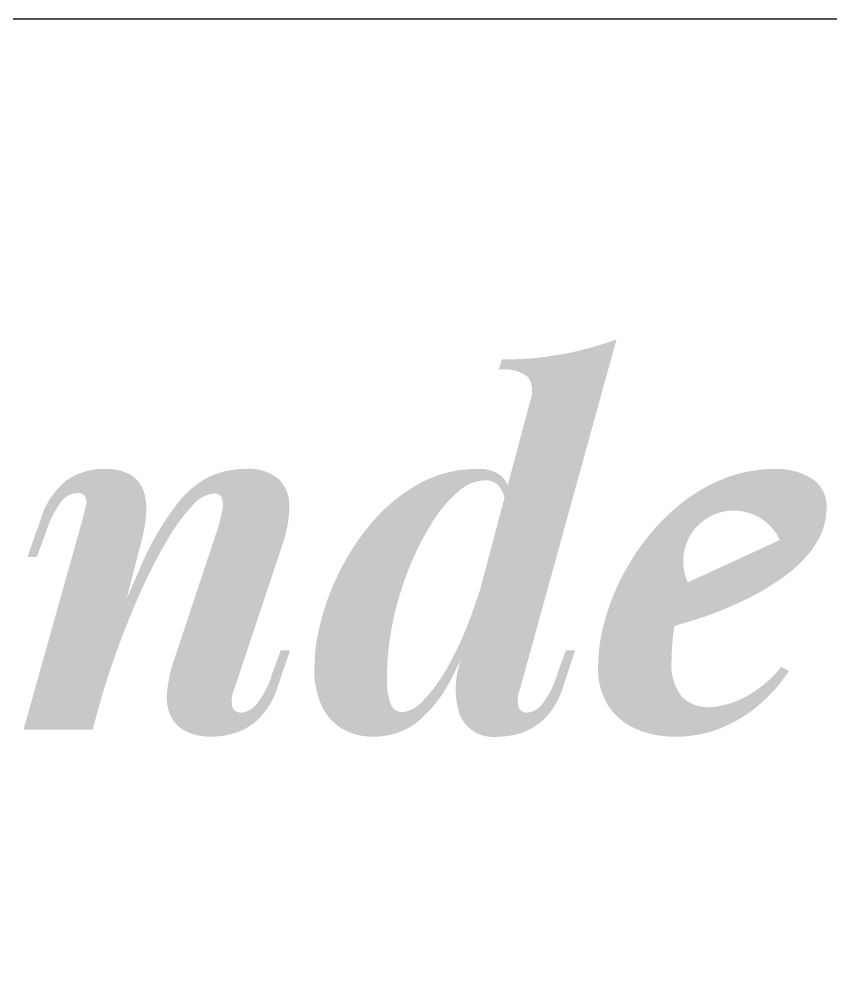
# Model space of a CAD drawing. Header units: millimetres. Extents: x 1235 to 1439, y 1033 to 1126.
# Drawn here: x 1281.72 to 1291.52, y 1114.39 to 1126.01 of the extents above; entities that cross this region are included whole.
import ezdxf

# ---------------------------------------------------------------- set-up
doc = ezdxf.new("R2010")
doc.units = ezdxf.units.MM
doc.layers.add('默认', color=18, linetype='Continuous', true_color=0x000000)

msp = doc.modelspace()

# ---------------------------------------------------------------- hatches: boundary and pattern name
at = {"layer": '默认'}
h = msp.add_hatch(color=256, dxfattribs=at)
h.paths.add_polyline_path([(1288.935, 1122.149), (1287.772, 1117.937), (1287.77, 1117.931), (1287.767, 1117.924), (1287.765, 1117.918), (1287.762, 1117.911), (1287.76, 1117.905), (1287.758, 1117.898), (1287.756, 1117.891), (1287.754, 1117.884), (1287.752, 1117.878), (1287.751, 1117.871), (1287.749, 1117.864), (1287.748, 1117.857), (1287.747, 1117.85), (1287.745, 1117.843), (1287.745, 1117.836), (1287.744, 1117.829), (1287.743, 1117.822), (1287.742, 1117.815), (1287.742, 1117.808), (1287.742, 1117.801), (1287.742, 1117.794), (1287.742, 1117.787), (1287.742, 1117.78), (1287.742, 1117.773), (1287.742, 1117.765), (1287.743, 1117.758), (1287.744, 1117.752), (1287.744, 1117.745), (1287.745, 1117.738), (1287.746, 1117.731), (1287.747, 1117.724), (1287.749, 1117.717), (1287.749, 1117.715), (1287.75, 1117.713), (1287.751, 1117.711), (1287.751, 1117.709), (1287.752, 1117.707), (1287.753, 1117.705), (1287.754, 1117.703), (1287.754, 1117.701), (1287.755, 1117.699), (1287.756, 1117.697), (1287.757, 1117.695), (1287.759, 1117.693), (1287.76, 1117.691), (1287.761, 1117.689), (1287.762, 1117.687), (1287.763, 1117.685), (1287.765, 1117.684), (1287.766, 1117.682), (1287.767, 1117.68), (1287.769, 1117.678), (1287.77, 1117.676), (1287.772, 1117.675), (1287.773, 1117.673), (1287.775, 1117.671), (1287.777, 1117.67), (1287.778, 1117.668), (1287.78, 1117.666), (1287.782, 1117.665), (1287.784, 1117.663), (1287.786, 1117.662), (1287.787, 1117.66), (1287.789, 1117.659), (1287.791, 1117.658), (1287.793, 1117.656), (1287.795, 1117.655), (1287.797, 1117.654), (1287.799, 1117.653), (1287.801, 1117.652), (1287.804, 1117.651), (1287.806, 1117.65), (1287.808, 1117.649), (1287.81, 1117.648), (1287.812, 1117.647), (1287.814, 1117.646), (1287.817, 1117.645), (1287.819, 1117.645), (1287.821, 1117.644), (1287.823, 1117.643), (1287.825, 1117.643), (1287.828, 1117.642), (1287.83, 1117.642), (1287.832, 1117.642), (1287.834, 1117.641), (1287.836, 1117.641), (1287.839, 1117.641), (1287.841, 1117.641), (1287.843, 1117.64), (1287.845, 1117.64), (1287.847, 1117.64), (1287.849, 1117.64), (1287.852, 1117.64), (1287.854, 1117.64), (1287.856, 1117.64), (1287.858, 1117.641), (1287.864, 1117.641), (1287.87, 1117.642), (1287.876, 1117.643), (1287.882, 1117.644), (1287.888, 1117.645), (1287.894, 1117.647), (1287.9, 1117.648), (1287.906, 1117.65), (1287.912, 1117.652), (1287.918, 1117.654), (1287.923, 1117.656), (1287.929, 1117.658), (1287.935, 1117.661), (1287.941, 1117.664), (1287.946, 1117.666), (1287.952, 1117.669), (1287.957, 1117.672), (1287.963, 1117.675), (1287.968, 1117.679), (1287.973, 1117.682), (1287.978, 1117.686), (1287.983, 1117.689), (1287.988, 1117.693), (1287.993, 1117.697), (1287.998, 1117.701), (1288.002, 1117.705), (1288.007, 1117.709), (1288.011, 1117.713), (1288.015, 1117.718), (1288.02, 1117.722), (1288.024, 1117.727), (1288.028, 1117.731), (1288.044, 1117.752), (1288.059, 1117.774), (1288.074, 1117.795), (1288.089, 1117.818), (1288.103, 1117.84), (1288.116, 1117.863), (1288.129, 1117.886), (1288.142, 1117.91), (1288.154, 1117.934), (1288.165, 1117.958), (1288.176, 1117.982), (1288.186, 1118.007), (1288.195, 1118.031), (1288.204, 1118.056), (1288.212, 1118.082), (1288.22, 1118.107), (1288.323, 1118.394), (1288.436, 1118.394), (1288.292, 1117.961), (1288.285, 1117.935), (1288.276, 1117.909), (1288.267, 1117.884), (1288.257, 1117.859), (1288.246, 1117.834), (1288.235, 1117.809), (1288.223, 1117.785), (1288.21, 1117.761), (1288.196, 1117.737), (1288.182, 1117.714), (1288.167, 1117.691), (1288.151, 1117.669), (1288.135, 1117.647), (1288.118, 1117.626), (1288.101, 1117.605), (1288.083, 1117.585), (1288.068, 1117.57), (1288.053, 1117.555), (1288.037, 1117.541), (1288.021, 1117.527), (1288.005, 1117.514), (1287.988, 1117.501), (1287.97, 1117.489), (1287.953, 1117.477), (1287.935, 1117.466), (1287.916, 1117.455), (1287.898, 1117.444), (1287.879, 1117.435), (1287.86, 1117.426), (1287.841, 1117.417), (1287.821, 1117.409), (1287.802, 1117.402), (1287.784, 1117.395), (1287.766, 1117.39), (1287.748, 1117.384), (1287.73, 1117.38), (1287.712, 1117.375), (1287.694, 1117.371), (1287.675, 1117.367), (1287.657, 1117.363), (1287.638, 1117.36), (1287.62, 1117.358), (1287.601, 1117.355), (1287.583, 1117.354), (1287.564, 1117.352), (1287.545, 1117.351), (1287.527, 1117.35), (1287.508, 1117.35), (1287.499, 1117.349), (1287.491, 1117.348), (1287.482, 1117.347), (1287.474, 1117.346), (1287.465, 1117.346), (1287.456, 1117.346), (1287.447, 1117.346), (1287.439, 1117.346), (1287.43, 1117.346), (1287.421, 1117.346), (1287.412, 1117.347), (1287.403, 1117.348), (1287.394, 1117.349), (1287.385, 1117.35), (1287.376, 1117.351), (1287.367, 1117.353), (1287.358, 1117.355), (1287.349, 1117.357), (1287.34, 1117.359), (1287.331, 1117.361), (1287.322, 1117.364), (1287.313, 1117.366), (1287.304, 1117.369), (1287.295, 1117.373), (1287.286, 1117.376), (1287.277, 1117.379), (1287.269, 1117.383), (1287.26, 1117.387), (1287.252, 1117.391), (1287.243, 1117.395), (1287.235, 1117.4), (1287.227, 1117.404), (1287.218, 1117.409), (1287.21, 1117.414), (1287.202, 1117.419), (1287.195, 1117.425), (1287.187, 1117.43), (1287.179, 1117.436), (1287.172, 1117.442), (1287.165, 1117.448), (1287.157, 1117.454), (1287.15, 1117.46), (1287.144, 1117.466), (1287.137, 1117.473), (1287.13, 1117.479), (1287.124, 1117.486), (1287.118, 1117.493), (1287.112, 1117.5), (1287.106, 1117.507), (1287.1, 1117.514), (1287.094, 1117.521), (1287.089, 1117.528), (1287.084, 1117.536), (1287.079, 1117.543), (1287.074, 1117.551), (1287.069, 1117.558), (1287.065, 1117.566), (1287.06, 1117.574), (1287.056, 1117.581), (1287.052, 1117.589), (1287.048, 1117.597), (1287.045, 1117.605), (1287.041, 1117.613), (1287.038, 1117.62), (1287.032, 1117.641), (1287.026, 1117.661), (1287.021, 1117.682), (1287.016, 1117.703), (1287.012, 1117.724), (1287.008, 1117.745), (1287.004, 1117.766), (1287.001, 1117.787), (1286.999, 1117.809), (1286.996, 1117.83), (1286.995, 1117.852), (1286.993, 1117.873), (1286.993, 1117.895), (1286.992, 1117.917), (1286.992, 1117.938), (1286.993, 1117.96), (1286.994, 1117.982), (1286.995, 1118.004), (1286.997, 1118.025), (1287, 1118.047), (1287.002, 1118.068), (1287.006, 1118.09), (1287.009, 1118.111), (1287.014, 1118.132), (1287.018, 1118.153), (1287.023, 1118.174), (1287.029, 1118.195), (1287.035, 1118.215), (1287.041, 1118.236), (1287.048, 1118.256), (1287.055, 1118.276), (1287.062, 1118.296), (1286.953, 1118.08), (1286.934, 1118.041), (1286.914, 1118.002), (1286.893, 1117.964), (1286.87, 1117.926), (1286.847, 1117.889), (1286.823, 1117.853), (1286.798, 1117.817), (1286.771, 1117.782), (1286.744, 1117.748), (1286.716, 1117.714), (1286.687, 1117.681), (1286.658, 1117.649), (1286.627, 1117.618), (1286.596, 1117.587), (1286.564, 1117.558), (1286.531, 1117.529), (1286.517, 1117.518), (1286.503, 1117.508), (1286.488, 1117.497), (1286.473, 1117.487), (1286.458, 1117.478), (1286.442, 1117.468), (1286.427, 1117.459), (1286.411, 1117.451), (1286.395, 1117.442), (1286.378, 1117.434), (1286.362, 1117.426), (1286.345, 1117.419), (1286.328, 1117.412), (1286.311, 1117.405), (1286.294, 1117.399), (1286.276, 1117.393), (1286.259, 1117.387), (1286.241, 1117.382), (1286.224, 1117.377), (1286.206, 1117.373), (1286.188, 1117.369), (1286.17, 1117.365), (1286.152, 1117.362), (1286.134, 1117.359), (1286.116, 1117.357), (1286.098, 1117.354), (1286.08, 1117.353), (1286.062, 1117.351), (1286.044, 1117.35), (1286.026, 1117.35), (1286.008, 1117.35), (1285.99, 1117.35), (1285.968, 1117.35), (1285.945, 1117.351), (1285.922, 1117.352), (1285.899, 1117.355), (1285.876, 1117.358), (1285.853, 1117.361), (1285.83, 1117.366), (1285.807, 1117.371), (1285.785, 1117.377), (1285.762, 1117.384), (1285.74, 1117.391), (1285.719, 1117.399), (1285.697, 1117.408), (1285.676, 1117.417), (1285.655, 1117.427), (1285.635, 1117.438), (1285.625, 1117.443), (1285.615, 1117.449), (1285.605, 1117.456), (1285.595, 1117.462), (1285.585, 1117.469), (1285.576, 1117.475), (1285.566, 1117.482), (1285.557, 1117.49), (1285.548, 1117.497), (1285.539, 1117.505), (1285.53, 1117.512), (1285.521, 1117.52), (1285.512, 1117.528), (1285.503, 1117.537), (1285.495, 1117.545), (1285.487, 1117.553), (1285.479, 1117.562), (1285.471, 1117.571), (1285.463, 1117.58), (1285.455, 1117.589), (1285.448, 1117.599), (1285.441, 1117.608), (1285.434, 1117.618), (1285.427, 1117.627), (1285.42, 1117.637), (1285.414, 1117.647), (1285.408, 1117.657), (1285.402, 1117.667), (1285.396, 1117.677), (1285.39, 1117.687), (1285.385, 1117.698), (1285.379, 1117.708), (1285.367, 1117.736), (1285.356, 1117.764), (1285.345, 1117.792), (1285.335, 1117.821), (1285.326, 1117.851), (1285.317, 1117.88), (1285.31, 1117.91), (1285.304, 1117.94), (1285.298, 1117.97), (1285.293, 1118), (1285.29, 1118.031), (1285.287, 1118.061), (1285.285, 1118.092), (1285.284, 1118.122), (1285.284, 1118.153), (1285.285, 1118.183), (1285.287, 1118.258), (1285.292, 1118.333), (1285.299, 1118.407), (1285.308, 1118.482), (1285.321, 1118.556), (1285.335, 1118.63), (1285.352, 1118.703), (1285.371, 1118.775), (1285.395, 1118.858), (1285.421, 1118.94), (1285.449, 1119.021), (1285.48, 1119.102), (1285.513, 1119.182), (1285.548, 1119.26), (1285.585, 1119.338), (1285.624, 1119.414), (1285.667, 1119.492), (1285.712, 1119.569), (1285.76, 1119.645), (1285.81, 1119.719), (1285.863, 1119.791), (1285.917, 1119.861), (1285.974, 1119.93), (1286.033, 1119.997), (1286.063, 1120.029), (1286.093, 1120.06), (1286.124, 1120.091), (1286.155, 1120.121), (1286.188, 1120.15), (1286.221, 1120.179), (1286.254, 1120.207), (1286.289, 1120.234), (1286.323, 1120.261), (1286.359, 1120.286), (1286.395, 1120.311), (1286.431, 1120.335), (1286.468, 1120.358), (1286.506, 1120.381), (1286.544, 1120.402), (1286.582, 1120.423), (1286.621, 1120.442), (1286.66, 1120.46), (1286.701, 1120.477), (1286.742, 1120.493), (1286.783, 1120.508), (1286.825, 1120.521), (1286.867, 1120.533), (1286.91, 1120.544), (1286.953, 1120.554), (1286.996, 1120.562), (1287.04, 1120.569), (1287.083, 1120.574), (1287.127, 1120.578), (1287.17, 1120.581), (1287.214, 1120.583), (1287.258, 1120.583), (1287.267, 1120.584), (1287.276, 1120.584), (1287.286, 1120.584), (1287.295, 1120.584), (1287.305, 1120.584), (1287.314, 1120.584), (1287.324, 1120.583), (1287.333, 1120.582), (1287.343, 1120.581), (1287.352, 1120.58), (1287.362, 1120.578), (1287.371, 1120.576), (1287.38, 1120.574), (1287.39, 1120.572), (1287.399, 1120.57), (1287.408, 1120.567), (1287.418, 1120.564), (1287.427, 1120.561), (1287.436, 1120.558), (1287.445, 1120.554), (1287.454, 1120.55), (1287.462, 1120.546), (1287.471, 1120.542), (1287.48, 1120.538), (1287.488, 1120.533), (1287.496, 1120.529), (1287.504, 1120.524), (1287.512, 1120.519), (1287.52, 1120.514), (1287.528, 1120.508), (1287.536, 1120.503), (1287.543, 1120.497), (1287.549, 1120.491), (1287.555, 1120.485), (1287.561, 1120.478), (1287.567, 1120.472), (1287.572, 1120.465), (1287.578, 1120.458), (1287.583, 1120.451), (1287.588, 1120.444), (1287.593, 1120.437), (1287.597, 1120.43), (1287.602, 1120.422), (1287.606, 1120.415), (1287.61, 1120.407), (1287.613, 1120.399), (1287.617, 1120.391), (1287.62, 1120.383), (1287.888, 1121.39), (1287.891, 1121.398), (1287.894, 1121.407), (1287.898, 1121.416), (1287.9, 1121.425), (1287.903, 1121.434), (1287.905, 1121.443), (1287.908, 1121.453), (1287.909, 1121.462), (1287.911, 1121.472), (1287.912, 1121.481), (1287.913, 1121.491), (1287.914, 1121.501), (1287.915, 1121.51), (1287.915, 1121.52), (1287.915, 1121.53), (1287.915, 1121.54), (1287.914, 1121.549), (1287.913, 1121.559), (1287.912, 1121.569), (1287.91, 1121.578), (1287.909, 1121.588), (1287.907, 1121.598), (1287.905, 1121.607), (1287.902, 1121.616), (1287.899, 1121.626), (1287.896, 1121.635), (1287.893, 1121.644), (1287.889, 1121.652), (1287.886, 1121.661), (1287.882, 1121.67), (1287.878, 1121.678), (1287.873, 1121.686), (1287.864, 1121.694), (1287.854, 1121.7), (1287.845, 1121.707), (1287.835, 1121.714), (1287.825, 1121.72), (1287.814, 1121.726), (1287.804, 1121.732), (1287.793, 1121.737), (1287.782, 1121.743), (1287.771, 1121.748), (1287.76, 1121.753), (1287.749, 1121.757), (1287.737, 1121.761), (1287.726, 1121.765), (1287.714, 1121.769), (1287.702, 1121.772), (1287.69, 1121.775), (1287.679, 1121.777), (1287.667, 1121.78), (1287.655, 1121.782), (1287.643, 1121.783), (1287.63, 1121.785), (1287.618, 1121.786), (1287.606, 1121.786), (1287.594, 1121.787), (1287.582, 1121.787), (1287.57, 1121.787), (1287.558, 1121.786), (1287.546, 1121.785), (1287.535, 1121.784), (1287.523, 1121.783), (1287.511, 1121.781), (1287.551, 1121.906), (1287.639, 1121.906), (1287.727, 1121.909), (1287.815, 1121.913), (1287.903, 1121.919), (1287.991, 1121.928), (1288.079, 1121.938), (1288.166, 1121.951), (1288.254, 1121.965), (1288.341, 1121.981), (1288.428, 1121.999), (1288.514, 1122.02), (1288.599, 1122.042), (1288.684, 1122.066), (1288.769, 1122.092), (1288.852, 1122.119)], flags=0)
h.paths.add_polyline_path([(1287.582, 1120.238), (1287.579, 1120.247), (1287.577, 1120.256), (1287.574, 1120.265), (1287.571, 1120.273), (1287.568, 1120.282), (1287.565, 1120.291), (1287.561, 1120.299), (1287.557, 1120.307), (1287.553, 1120.316), (1287.549, 1120.324), (1287.544, 1120.332), (1287.54, 1120.34), (1287.535, 1120.348), (1287.53, 1120.356), (1287.525, 1120.363), (1287.52, 1120.371), (1287.516, 1120.375), (1287.512, 1120.38), (1287.507, 1120.384), (1287.503, 1120.388), (1287.498, 1120.393), (1287.494, 1120.397), (1287.489, 1120.401), (1287.484, 1120.405), (1287.479, 1120.408), (1287.474, 1120.412), (1287.468, 1120.415), (1287.463, 1120.419), (1287.457, 1120.422), (1287.452, 1120.425), (1287.446, 1120.427), (1287.44, 1120.43), (1287.434, 1120.432), (1287.428, 1120.435), (1287.422, 1120.437), (1287.416, 1120.439), (1287.41, 1120.44), (1287.404, 1120.442), (1287.397, 1120.443), (1287.391, 1120.444), (1287.385, 1120.445), (1287.379, 1120.446), (1287.372, 1120.446), (1287.366, 1120.447), (1287.36, 1120.447), (1287.354, 1120.447), (1287.348, 1120.447), (1287.342, 1120.447), (1287.32, 1120.445), (1287.309, 1120.444), (1287.298, 1120.442), (1287.287, 1120.44), (1287.276, 1120.438), (1287.265, 1120.436), (1287.254, 1120.434), (1287.244, 1120.431), (1287.233, 1120.428), (1287.222, 1120.425), (1287.211, 1120.422), (1287.201, 1120.418), (1287.19, 1120.414), (1287.18, 1120.41), (1287.169, 1120.406), (1287.159, 1120.401), (1287.149, 1120.396), (1287.139, 1120.391), (1287.129, 1120.386), (1287.119, 1120.381), (1287.11, 1120.375), (1287.1, 1120.369), (1287.091, 1120.363), (1287.081, 1120.357), (1287.072, 1120.35), (1287.063, 1120.344), (1287.055, 1120.337), (1287.046, 1120.33), (1287.038, 1120.323), (1287.029, 1120.316), (1287.021, 1120.308), (1286.998, 1120.288), (1286.976, 1120.267), (1286.953, 1120.245), (1286.931, 1120.223), (1286.91, 1120.201), (1286.888, 1120.178), (1286.868, 1120.155), (1286.847, 1120.131), (1286.828, 1120.107), (1286.808, 1120.083), (1286.789, 1120.058), (1286.771, 1120.033), (1286.753, 1120.007), (1286.736, 1119.982), (1286.719, 1119.956), (1286.703, 1119.929), (1286.663, 1119.864), (1286.625, 1119.797), (1286.588, 1119.73), (1286.553, 1119.662), (1286.519, 1119.593), (1286.487, 1119.523), (1286.456, 1119.453), (1286.427, 1119.382), (1286.396, 1119.303), (1286.368, 1119.224), (1286.341, 1119.144), (1286.315, 1119.063), (1286.292, 1118.982), (1286.27, 1118.9), (1286.25, 1118.818), (1286.232, 1118.735), (1286.216, 1118.651), (1286.202, 1118.567), (1286.189, 1118.482), (1286.179, 1118.397), (1286.172, 1118.312), (1286.166, 1118.227), (1286.162, 1118.141), (1286.161, 1118.056), (1286.161, 1118.036), (1286.16, 1118.017), (1286.161, 1117.998), (1286.161, 1117.978), (1286.162, 1117.959), (1286.164, 1117.939), (1286.166, 1117.92), (1286.169, 1117.9), (1286.172, 1117.881), (1286.175, 1117.862), (1286.179, 1117.843), (1286.183, 1117.824), (1286.188, 1117.805), (1286.193, 1117.786), (1286.199, 1117.768), (1286.205, 1117.749), (1286.206, 1117.746), (1286.207, 1117.744), (1286.208, 1117.741), (1286.209, 1117.739), (1286.21, 1117.736), (1286.211, 1117.733), (1286.213, 1117.731), (1286.214, 1117.728), (1286.215, 1117.726), (1286.217, 1117.723), (1286.218, 1117.72), (1286.22, 1117.718), (1286.221, 1117.715), (1286.223, 1117.713), (1286.225, 1117.71), (1286.226, 1117.708), (1286.228, 1117.706), (1286.23, 1117.703), (1286.232, 1117.701), (1286.234, 1117.698), (1286.236, 1117.696), (1286.238, 1117.694), (1286.24, 1117.692), (1286.242, 1117.69), (1286.245, 1117.687), (1286.247, 1117.685), (1286.249, 1117.683), (1286.251, 1117.681), (1286.254, 1117.679), (1286.256, 1117.677), (1286.259, 1117.676), (1286.261, 1117.674), (1286.264, 1117.672), (1286.266, 1117.67), (1286.269, 1117.669), (1286.272, 1117.667), (1286.274, 1117.666), (1286.277, 1117.664), (1286.28, 1117.663), (1286.282, 1117.661), (1286.285, 1117.66), (1286.288, 1117.659), (1286.291, 1117.658), (1286.294, 1117.656), (1286.297, 1117.655), (1286.299, 1117.654), (1286.302, 1117.653), (1286.305, 1117.653), (1286.308, 1117.652), (1286.311, 1117.651), (1286.314, 1117.65), (1286.317, 1117.65), (1286.32, 1117.649), (1286.323, 1117.649), (1286.325, 1117.648), (1286.328, 1117.648), (1286.331, 1117.647), (1286.334, 1117.647), (1286.337, 1117.647), (1286.34, 1117.647), (1286.343, 1117.647), (1286.345, 1117.646), (1286.348, 1117.646), (1286.351, 1117.647), (1286.36, 1117.648), (1286.368, 1117.649), (1286.376, 1117.651), (1286.385, 1117.653), (1286.393, 1117.655), (1286.402, 1117.657), (1286.41, 1117.659), (1286.418, 1117.662), (1286.427, 1117.665), (1286.435, 1117.668), (1286.443, 1117.671), (1286.451, 1117.674), (1286.459, 1117.678), (1286.467, 1117.682), (1286.475, 1117.686), (1286.483, 1117.69), (1286.49, 1117.694), (1286.498, 1117.698), (1286.505, 1117.703), (1286.513, 1117.708), (1286.52, 1117.713), (1286.527, 1117.718), (1286.534, 1117.723), (1286.541, 1117.729), (1286.548, 1117.734), (1286.554, 1117.74), (1286.561, 1117.746), (1286.567, 1117.752), (1286.573, 1117.758), (1286.579, 1117.764), (1286.585, 1117.771), (1286.59, 1117.777), (1286.632, 1117.821), (1286.672, 1117.866), (1286.71, 1117.913), (1286.748, 1117.961), (1286.783, 1118.01), (1286.817, 1118.061), (1286.849, 1118.112), (1286.879, 1118.164), (1286.922, 1118.241), (1286.963, 1118.318), (1287.002, 1118.396), (1287.04, 1118.475), (1287.076, 1118.555), (1287.111, 1118.636), (1287.143, 1118.717), (1287.174, 1118.799), (1287.283, 1119.113)], flags=0)
msp.add_hatch(color=256, dxfattribs=at).paths.add_polyline_path([(1281.977, 1119.972), (1281.982, 1119.989), (1281.987, 1120.006), (1281.993, 1120.023), (1281.999, 1120.04), (1282.005, 1120.057), (1282.012, 1120.073), (1282.019, 1120.09), (1282.027, 1120.107), (1282.034, 1120.123), (1282.042, 1120.139), (1282.051, 1120.155), (1282.059, 1120.171), (1282.068, 1120.187), (1282.078, 1120.203), (1282.087, 1120.218), (1282.097, 1120.234), (1282.107, 1120.249), (1282.118, 1120.263), (1282.129, 1120.278), (1282.14, 1120.293), (1282.151, 1120.307), (1282.163, 1120.321), (1282.174, 1120.335), (1282.187, 1120.348), (1282.199, 1120.361), (1282.211, 1120.374), (1282.224, 1120.387), (1282.237, 1120.4), (1282.25, 1120.412), (1282.264, 1120.424), (1282.277, 1120.435), (1282.291, 1120.447), (1282.303, 1120.455), (1282.316, 1120.463), (1282.329, 1120.471), (1282.342, 1120.479), (1282.355, 1120.486), (1282.368, 1120.493), (1282.381, 1120.5), (1282.395, 1120.507), (1282.409, 1120.513), (1282.422, 1120.519), (1282.436, 1120.525), (1282.451, 1120.531), (1282.465, 1120.536), (1282.479, 1120.541), (1282.494, 1120.546), (1282.508, 1120.551), (1282.523, 1120.555), (1282.538, 1120.559), (1282.552, 1120.562), (1282.567, 1120.566), (1282.582, 1120.569), (1282.597, 1120.572), (1282.612, 1120.574), (1282.627, 1120.576), (1282.642, 1120.578), (1282.657, 1120.58), (1282.672, 1120.581), (1282.687, 1120.582), (1282.702, 1120.583), (1282.717, 1120.583), (1282.732, 1120.583), (1282.747, 1120.583), (1282.757, 1120.583), (1282.768, 1120.584), (1282.778, 1120.584), (1282.788, 1120.584), (1282.799, 1120.584), (1282.809, 1120.583), (1282.82, 1120.583), (1282.831, 1120.582), (1282.841, 1120.581), (1282.852, 1120.58), (1282.862, 1120.578), (1282.873, 1120.577), (1282.883, 1120.575), (1282.893, 1120.573), (1282.904, 1120.571), (1282.914, 1120.569), (1282.924, 1120.566), (1282.935, 1120.564), (1282.945, 1120.561), (1282.955, 1120.558), (1282.965, 1120.554), (1282.975, 1120.551), (1282.985, 1120.547), (1282.995, 1120.544), (1283.005, 1120.54), (1283.014, 1120.536), (1283.024, 1120.531), (1283.034, 1120.527), (1283.043, 1120.522), (1283.052, 1120.518), (1283.062, 1120.513), (1283.071, 1120.508), (1283.077, 1120.503), (1283.084, 1120.499), (1283.09, 1120.494), (1283.097, 1120.49), (1283.103, 1120.485), (1283.109, 1120.48), (1283.115, 1120.474), (1283.121, 1120.469), (1283.127, 1120.464), (1283.133, 1120.458), (1283.138, 1120.452), (1283.144, 1120.446), (1283.149, 1120.44), (1283.155, 1120.434), (1283.16, 1120.428), (1283.165, 1120.422), (1283.17, 1120.415), (1283.174, 1120.409), (1283.179, 1120.402), (1283.183, 1120.395), (1283.188, 1120.388), (1283.192, 1120.382), (1283.196, 1120.375), (1283.199, 1120.367), (1283.203, 1120.36), (1283.206, 1120.353), (1283.21, 1120.346), (1283.213, 1120.339), (1283.216, 1120.331), (1283.219, 1120.324), (1283.221, 1120.316), (1283.224, 1120.309), (1283.228, 1120.293), (1283.233, 1120.276), (1283.237, 1120.26), (1283.24, 1120.243), (1283.244, 1120.226), (1283.246, 1120.21), (1283.249, 1120.193), (1283.251, 1120.176), (1283.252, 1120.159), (1283.254, 1120.142), (1283.254, 1120.125), (1283.255, 1120.108), (1283.255, 1120.091), (1283.254, 1120.074), (1283.253, 1120.057), (1283.252, 1120.04), (1283.249, 1120.004), (1283.245, 1119.968), (1283.241, 1119.931), (1283.235, 1119.895), (1283.229, 1119.859), (1283.222, 1119.824), (1283.214, 1119.788), (1283.206, 1119.752), (1283.015, 1119.014), (1283.228, 1119.5), (1283.269, 1119.587), (1283.312, 1119.672), (1283.358, 1119.756), (1283.406, 1119.839), (1283.456, 1119.92), (1283.509, 1120), (1283.564, 1120.079), (1283.621, 1120.156), (1283.64, 1120.181), (1283.661, 1120.206), (1283.682, 1120.231), (1283.704, 1120.255), (1283.726, 1120.278), (1283.75, 1120.301), (1283.774, 1120.323), (1283.798, 1120.345), (1283.824, 1120.365), (1283.85, 1120.385), (1283.876, 1120.405), (1283.903, 1120.423), (1283.93, 1120.441), (1283.958, 1120.458), (1283.986, 1120.474), (1284.014, 1120.489), (1284.04, 1120.5), (1284.065, 1120.511), (1284.091, 1120.521), (1284.117, 1120.53), (1284.143, 1120.538), (1284.17, 1120.546), (1284.197, 1120.553), (1284.224, 1120.56), (1284.252, 1120.565), (1284.279, 1120.57), (1284.306, 1120.574), (1284.334, 1120.577), (1284.362, 1120.58), (1284.389, 1120.582), (1284.417, 1120.583), (1284.444, 1120.583), (1284.458, 1120.584), (1284.471, 1120.585), (1284.485, 1120.585), (1284.499, 1120.586), (1284.512, 1120.585), (1284.526, 1120.585), (1284.54, 1120.584), (1284.554, 1120.583), (1284.568, 1120.582), (1284.581, 1120.58), (1284.595, 1120.578), (1284.609, 1120.575), (1284.623, 1120.572), (1284.636, 1120.569), (1284.65, 1120.565), (1284.663, 1120.561), (1284.677, 1120.557), (1284.69, 1120.553), (1284.703, 1120.548), (1284.716, 1120.543), (1284.729, 1120.537), (1284.741, 1120.531), (1284.754, 1120.525), (1284.766, 1120.519), (1284.778, 1120.512), (1284.79, 1120.505), (1284.802, 1120.498), (1284.814, 1120.491), (1284.825, 1120.483), (1284.836, 1120.475), (1284.847, 1120.467), (1284.857, 1120.458), (1284.865, 1120.45), (1284.872, 1120.442), (1284.879, 1120.434), (1284.886, 1120.425), (1284.893, 1120.416), (1284.9, 1120.407), (1284.906, 1120.397), (1284.912, 1120.388), (1284.918, 1120.378), (1284.924, 1120.368), (1284.929, 1120.358), (1284.935, 1120.348), (1284.94, 1120.338), (1284.944, 1120.328), (1284.949, 1120.317), (1284.953, 1120.306), (1284.957, 1120.296), (1284.96, 1120.285), (1284.964, 1120.274), (1284.967, 1120.263), (1284.97, 1120.252), (1284.972, 1120.241), (1284.974, 1120.229), (1284.976, 1120.218), (1284.978, 1120.207), (1284.979, 1120.196), (1284.98, 1120.185), (1284.981, 1120.174), (1284.982, 1120.162), (1284.982, 1120.151), (1284.982, 1120.14), (1284.981, 1120.129), (1284.981, 1120.101), (1284.979, 1120.073), (1284.978, 1120.045), (1284.975, 1120.017), (1284.972, 1119.989), (1284.969, 1119.961), (1284.965, 1119.933), (1284.96, 1119.905), (1284.955, 1119.877), (1284.949, 1119.85), (1284.943, 1119.822), (1284.936, 1119.795), (1284.929, 1119.768), (1284.921, 1119.741), (1284.913, 1119.714), (1284.904, 1119.687), (1284.321, 1117.937), (1284.318, 1117.931), (1284.315, 1117.924), (1284.312, 1117.917), (1284.309, 1117.91), (1284.307, 1117.904), (1284.304, 1117.897), (1284.302, 1117.89), (1284.3, 1117.883), (1284.298, 1117.875), (1284.296, 1117.868), (1284.294, 1117.861), (1284.293, 1117.854), (1284.291, 1117.847), (1284.29, 1117.839), (1284.289, 1117.832), (1284.288, 1117.824), (1284.287, 1117.817), (1284.287, 1117.81), (1284.286, 1117.802), (1284.286, 1117.795), (1284.286, 1117.787), (1284.286, 1117.78), (1284.286, 1117.772), (1284.286, 1117.765), (1284.287, 1117.758), (1284.287, 1117.75), (1284.288, 1117.743), (1284.289, 1117.736), (1284.29, 1117.728), (1284.291, 1117.721), (1284.293, 1117.714), (1284.294, 1117.707), (1284.295, 1117.705), (1284.296, 1117.703), (1284.297, 1117.702), (1284.298, 1117.7), (1284.299, 1117.698), (1284.3, 1117.696), (1284.301, 1117.694), (1284.302, 1117.693), (1284.303, 1117.691), (1284.304, 1117.689), (1284.305, 1117.687), (1284.306, 1117.686), (1284.307, 1117.684), (1284.309, 1117.682), (1284.31, 1117.681), (1284.311, 1117.679), (1284.313, 1117.677), (1284.314, 1117.676), (1284.316, 1117.674), (1284.317, 1117.673), (1284.319, 1117.671), (1284.32, 1117.67), (1284.322, 1117.668), (1284.323, 1117.667), (1284.325, 1117.665), (1284.327, 1117.664), (1284.328, 1117.663), (1284.33, 1117.661), (1284.332, 1117.66), (1284.334, 1117.659), (1284.336, 1117.658), (1284.337, 1117.657), (1284.339, 1117.655), (1284.341, 1117.654), (1284.343, 1117.653), (1284.345, 1117.652), (1284.347, 1117.651), (1284.349, 1117.65), (1284.351, 1117.649), (1284.353, 1117.649), (1284.355, 1117.648), (1284.357, 1117.647), (1284.359, 1117.646), (1284.361, 1117.646), (1284.363, 1117.645), (1284.365, 1117.644), (1284.367, 1117.644), (1284.369, 1117.643), (1284.371, 1117.643), (1284.373, 1117.642), (1284.375, 1117.642), (1284.377, 1117.642), (1284.38, 1117.641), (1284.382, 1117.641), (1284.384, 1117.641), (1284.386, 1117.641), (1284.388, 1117.641), (1284.39, 1117.64), (1284.392, 1117.64), (1284.394, 1117.64), (1284.396, 1117.64), (1284.398, 1117.64), (1284.4, 1117.64), (1284.402, 1117.641), (1284.408, 1117.641), (1284.414, 1117.642), (1284.42, 1117.643), (1284.426, 1117.644), (1284.432, 1117.645), (1284.438, 1117.647), (1284.444, 1117.648), (1284.449, 1117.65), (1284.455, 1117.652), (1284.461, 1117.654), (1284.467, 1117.656), (1284.473, 1117.658), (1284.479, 1117.66), (1284.484, 1117.663), (1284.49, 1117.666), (1284.495, 1117.668), (1284.501, 1117.671), (1284.506, 1117.674), (1284.512, 1117.677), (1284.517, 1117.681), (1284.522, 1117.684), (1284.527, 1117.687), (1284.532, 1117.691), (1284.537, 1117.695), (1284.542, 1117.699), (1284.547, 1117.702), (1284.551, 1117.706), (1284.556, 1117.711), (1284.56, 1117.715), (1284.564, 1117.719), (1284.569, 1117.723), (1284.573, 1117.728), (1284.59, 1117.749), (1284.606, 1117.77), (1284.622, 1117.792), (1284.637, 1117.814), (1284.652, 1117.837), (1284.666, 1117.86), (1284.679, 1117.883), (1284.692, 1117.907), (1284.705, 1117.931), (1284.716, 1117.955), (1284.728, 1117.98), (1284.738, 1118.005), (1284.748, 1118.03), (1284.757, 1118.056), (1284.765, 1118.081), (1284.773, 1118.107), (1284.879, 1118.394), (1284.991, 1118.394), (1284.843, 1117.961), (1284.835, 1117.935), (1284.826, 1117.909), (1284.817, 1117.883), (1284.806, 1117.858), (1284.795, 1117.832), (1284.784, 1117.807), (1284.771, 1117.783), (1284.758, 1117.758), (1284.744, 1117.735), (1284.729, 1117.711), (1284.714, 1117.688), (1284.698, 1117.666), (1284.681, 1117.644), (1284.664, 1117.622), (1284.646, 1117.602), (1284.628, 1117.581), (1284.613, 1117.566), (1284.598, 1117.552), (1284.582, 1117.538), (1284.565, 1117.524), (1284.549, 1117.511), (1284.532, 1117.498), (1284.514, 1117.486), (1284.497, 1117.474), (1284.478, 1117.463), (1284.46, 1117.453), (1284.441, 1117.442), (1284.422, 1117.433), (1284.403, 1117.424), (1284.384, 1117.415), (1284.364, 1117.408), (1284.344, 1117.4), (1284.326, 1117.394), (1284.308, 1117.389), (1284.29, 1117.384), (1284.272, 1117.379), (1284.253, 1117.374), (1284.235, 1117.37), (1284.216, 1117.366), (1284.198, 1117.363), (1284.179, 1117.36), (1284.16, 1117.357), (1284.141, 1117.355), (1284.122, 1117.353), (1284.104, 1117.352), (1284.085, 1117.351), (1284.066, 1117.35), (1284.047, 1117.35), (1284.029, 1117.35), (1284.011, 1117.35), (1283.992, 1117.351), (1283.974, 1117.352), (1283.956, 1117.353), (1283.938, 1117.355), (1283.92, 1117.358), (1283.901, 1117.361), (1283.883, 1117.364), (1283.866, 1117.368), (1283.848, 1117.373), (1283.83, 1117.377), (1283.813, 1117.383), (1283.795, 1117.388), (1283.778, 1117.394), (1283.761, 1117.401), (1283.754, 1117.404), (1283.748, 1117.407), (1283.741, 1117.41), (1283.734, 1117.413), (1283.728, 1117.416), (1283.721, 1117.42), (1283.715, 1117.423), (1283.708, 1117.427), (1283.702, 1117.431), (1283.695, 1117.435), (1283.689, 1117.439), (1283.683, 1117.443), (1283.677, 1117.447), (1283.671, 1117.452), (1283.665, 1117.456), (1283.659, 1117.461), (1283.653, 1117.465), (1283.647, 1117.47), (1283.641, 1117.475), (1283.636, 1117.48), (1283.63, 1117.485), (1283.625, 1117.49), (1283.62, 1117.496), (1283.615, 1117.501), (1283.61, 1117.507), (1283.605, 1117.512), (1283.6, 1117.518), (1283.595, 1117.523), (1283.59, 1117.529), (1283.586, 1117.535), (1283.582, 1117.541), (1283.577, 1117.547), (1283.572, 1117.555), (1283.567, 1117.563), (1283.563, 1117.572), (1283.558, 1117.58), (1283.554, 1117.589), (1283.549, 1117.598), (1283.545, 1117.607), (1283.541, 1117.616), (1283.537, 1117.625), (1283.534, 1117.634), (1283.53, 1117.643), (1283.527, 1117.652), (1283.524, 1117.662), (1283.521, 1117.671), (1283.519, 1117.681), (1283.516, 1117.69), (1283.514, 1117.7), (1283.512, 1117.709), (1283.51, 1117.719), (1283.508, 1117.729), (1283.506, 1117.738), (1283.505, 1117.748), (1283.504, 1117.758), (1283.503, 1117.768), (1283.502, 1117.777), (1283.501, 1117.787), (1283.501, 1117.797), (1283.501, 1117.807), (1283.501, 1117.816), (1283.501, 1117.826), (1283.501, 1117.836), (1283.502, 1117.845), (1283.504, 1117.874), (1283.506, 1117.902), (1283.509, 1117.931), (1283.513, 1117.96), (1283.517, 1117.988), (1283.522, 1118.017), (1283.527, 1118.045), (1283.532, 1118.073), (1283.538, 1118.101), (1283.545, 1118.129), (1283.552, 1118.157), (1283.56, 1118.185), (1283.568, 1118.213), (1283.576, 1118.24), (1283.585, 1118.267), (1283.595, 1118.294), (1284.127, 1119.895), (1284.173, 1120.081), (1284.175, 1120.09), (1284.176, 1120.099), (1284.178, 1120.109), (1284.178, 1120.118), (1284.179, 1120.127), (1284.179, 1120.136), (1284.179, 1120.146), (1284.179, 1120.155), (1284.179, 1120.164), (1284.178, 1120.174), (1284.177, 1120.183), (1284.176, 1120.192), (1284.174, 1120.201), (1284.172, 1120.21), (1284.17, 1120.219), (1284.168, 1120.228), (1284.167, 1120.23), (1284.167, 1120.232), (1284.166, 1120.233), (1284.165, 1120.235), (1284.164, 1120.237), (1284.163, 1120.238), (1284.163, 1120.24), (1284.162, 1120.242), (1284.161, 1120.243), (1284.16, 1120.245), (1284.159, 1120.247), (1284.157, 1120.248), (1284.156, 1120.25), (1284.155, 1120.251), (1284.154, 1120.253), (1284.153, 1120.254), (1284.151, 1120.256), (1284.15, 1120.257), (1284.149, 1120.259), (1284.147, 1120.26), (1284.146, 1120.262), (1284.144, 1120.263), (1284.143, 1120.264), (1284.141, 1120.266), (1284.14, 1120.267), (1284.138, 1120.268), (1284.137, 1120.27), (1284.135, 1120.271), (1284.133, 1120.272), (1284.131, 1120.273), (1284.13, 1120.274), (1284.128, 1120.275), (1284.126, 1120.276), (1284.124, 1120.277), (1284.123, 1120.278), (1284.121, 1120.279), (1284.119, 1120.28), (1284.117, 1120.281), (1284.115, 1120.281), (1284.113, 1120.282), (1284.111, 1120.283), (1284.109, 1120.283), (1284.107, 1120.284), (1284.105, 1120.284), (1284.103, 1120.285), (1284.102, 1120.285), (1284.1, 1120.286), (1284.098, 1120.286), (1284.096, 1120.286), (1284.094, 1120.287), (1284.092, 1120.287), (1284.09, 1120.287), (1284.088, 1120.287), (1284.086, 1120.287), (1284.084, 1120.287), (1284.082, 1120.288), (1284.08, 1120.287), (1284.078, 1120.287), (1284.076, 1120.287), (1284.075, 1120.287), (1284.073, 1120.287), (1284.071, 1120.287), (1284.069, 1120.287), (1284.067, 1120.286), (1284.058, 1120.285), (1284.049, 1120.284), (1284.04, 1120.282), (1284.031, 1120.28), (1284.022, 1120.278), (1284.012, 1120.275), (1284.003, 1120.272), (1283.994, 1120.27), (1283.985, 1120.266), (1283.976, 1120.263), (1283.968, 1120.26), (1283.959, 1120.256), (1283.95, 1120.252), (1283.942, 1120.248), (1283.933, 1120.243), (1283.925, 1120.239), (1283.916, 1120.234), (1283.908, 1120.229), (1283.9, 1120.223), (1283.892, 1120.218), (1283.885, 1120.212), (1283.877, 1120.207), (1283.87, 1120.201), (1283.863, 1120.195), (1283.855, 1120.188), (1283.849, 1120.182), (1283.842, 1120.175), (1283.835, 1120.169), (1283.829, 1120.162), (1283.823, 1120.155), (1283.817, 1120.148), (1283.811, 1120.14), (1283.769, 1120.094), (1283.728, 1120.046), (1283.688, 1119.997), (1283.65, 1119.946), (1283.614, 1119.895), (1283.578, 1119.843), (1283.545, 1119.79), (1283.513, 1119.736), (1283.428, 1119.589), (1283.348, 1119.44), (1283.272, 1119.288), (1283.201, 1119.135), (1283.121, 1118.954), (1283.045, 1118.772), (1282.973, 1118.588), (1282.903, 1118.403), (1282.837, 1118.214), (1282.774, 1118.024), (1282.715, 1117.833), (1282.66, 1117.641), (1282.651, 1117.605), (1282.607, 1117.433), (1281.77, 1117.433), (1282.489, 1119.996), (1282.526, 1120.148), (1282.527, 1120.151), (1282.527, 1120.154), (1282.528, 1120.157), (1282.528, 1120.161), (1282.529, 1120.164), (1282.529, 1120.167), (1282.529, 1120.171), (1282.529, 1120.174), (1282.53, 1120.178), (1282.53, 1120.181), (1282.53, 1120.184), (1282.529, 1120.188), (1282.529, 1120.191), (1282.529, 1120.195), (1282.529, 1120.198), (1282.528, 1120.201), (1282.528, 1120.205), (1282.527, 1120.208), (1282.527, 1120.211), (1282.526, 1120.215), (1282.526, 1120.218), (1282.525, 1120.221), (1282.524, 1120.225), (1282.523, 1120.228), (1282.522, 1120.231), (1282.521, 1120.234), (1282.52, 1120.238), (1282.519, 1120.241), (1282.518, 1120.244), (1282.516, 1120.247), (1282.515, 1120.25), (1282.514, 1120.253), (1282.512, 1120.256), (1282.51, 1120.258), (1282.508, 1120.261), (1282.506, 1120.263), (1282.503, 1120.265), (1282.501, 1120.268), (1282.498, 1120.27), (1282.496, 1120.272), (1282.493, 1120.274), (1282.491, 1120.276), (1282.488, 1120.278), (1282.485, 1120.279), (1282.482, 1120.281), (1282.481, 1120.282), (1282.479, 1120.283), (1282.478, 1120.283), (1282.476, 1120.284), (1282.475, 1120.285), (1282.473, 1120.286), (1282.472, 1120.286), (1282.47, 1120.287), (1282.468, 1120.287), (1282.467, 1120.288), (1282.465, 1120.289), (1282.464, 1120.289), (1282.46, 1120.29), (1282.457, 1120.291), (1282.454, 1120.291), (1282.451, 1120.292), (1282.447, 1120.293), (1282.444, 1120.293), (1282.441, 1120.293), (1282.437, 1120.293), (1282.434, 1120.293), (1282.431, 1120.293), (1282.428, 1120.293), (1282.425, 1120.293), (1282.422, 1120.292), (1282.415, 1120.292), (1282.408, 1120.291), (1282.401, 1120.291), (1282.394, 1120.29), (1282.388, 1120.289), (1282.381, 1120.288), (1282.374, 1120.286), (1282.367, 1120.284), (1282.36, 1120.283), (1282.354, 1120.281), (1282.347, 1120.278), (1282.34, 1120.276), (1282.334, 1120.273), (1282.327, 1120.27), (1282.321, 1120.267), (1282.314, 1120.264), (1282.308, 1120.261), (1282.302, 1120.257), (1282.296, 1120.254), (1282.29, 1120.25), (1282.284, 1120.246), (1282.278, 1120.242), (1282.273, 1120.237), (1282.267, 1120.233), (1282.262, 1120.228), (1282.257, 1120.224), (1282.252, 1120.219), (1282.247, 1120.214), (1282.242, 1120.209), (1282.238, 1120.204), (1282.234, 1120.199), (1282.229, 1120.193), (1282.214, 1120.172), (1282.2, 1120.151), (1282.186, 1120.129), (1282.172, 1120.108), (1282.159, 1120.085), (1282.146, 1120.063), (1282.133, 1120.04), (1282.121, 1120.017), (1282.11, 1119.994), (1282.099, 1119.971), (1282.088, 1119.947), (1282.078, 1119.923), (1282.069, 1119.899), (1282.06, 1119.875), (1282.051, 1119.851), (1282.043, 1119.826), (1281.93, 1119.521), (1281.818, 1119.521)], flags=0)
h = msp.add_hatch(color=256, dxfattribs=at)
h.paths.add_polyline_path([(1291.019, 1118.145), (1290.984, 1118.093), (1290.947, 1118.042), (1290.909, 1117.992), (1290.869, 1117.944), (1290.827, 1117.897), (1290.784, 1117.852), (1290.739, 1117.808), (1290.693, 1117.765), (1290.641, 1117.72), (1290.614, 1117.698), (1290.587, 1117.676), (1290.559, 1117.655), (1290.53, 1117.635), (1290.501, 1117.615), (1290.472, 1117.596), (1290.443, 1117.577), (1290.413, 1117.56), (1290.382, 1117.542), (1290.352, 1117.526), (1290.321, 1117.51), (1290.289, 1117.494), (1290.258, 1117.48), (1290.226, 1117.466), (1290.192, 1117.451), (1290.157, 1117.438), (1290.121, 1117.426), (1290.085, 1117.414), (1290.049, 1117.404), (1290.013, 1117.394), (1289.976, 1117.385), (1289.94, 1117.377), (1289.903, 1117.371), (1289.865, 1117.365), (1289.828, 1117.36), (1289.791, 1117.356), (1289.753, 1117.353), (1289.716, 1117.351), (1289.678, 1117.35), (1289.641, 1117.35), (1289.611, 1117.35), (1289.581, 1117.351), (1289.55, 1117.352), (1289.52, 1117.355), (1289.489, 1117.358), (1289.459, 1117.362), (1289.429, 1117.366), (1289.399, 1117.372), (1289.369, 1117.378), (1289.339, 1117.386), (1289.31, 1117.394), (1289.281, 1117.402), (1289.252, 1117.412), (1289.223, 1117.422), (1289.195, 1117.433), (1289.167, 1117.445), (1289.155, 1117.45), (1289.142, 1117.456), (1289.13, 1117.462), (1289.118, 1117.468), (1289.106, 1117.475), (1289.093, 1117.482), (1289.082, 1117.489), (1289.07, 1117.496), (1289.058, 1117.503), (1289.046, 1117.511), (1289.035, 1117.519), (1289.024, 1117.527), (1289.012, 1117.535), (1289.001, 1117.544), (1288.99, 1117.552), (1288.98, 1117.561), (1288.969, 1117.57), (1288.959, 1117.58), (1288.949, 1117.589), (1288.939, 1117.599), (1288.929, 1117.609), (1288.919, 1117.619), (1288.91, 1117.629), (1288.9, 1117.639), (1288.891, 1117.649), (1288.882, 1117.66), (1288.874, 1117.671), (1288.865, 1117.682), (1288.857, 1117.693), (1288.849, 1117.704), (1288.841, 1117.715), (1288.834, 1117.727), (1288.826, 1117.739), (1288.819, 1117.752), (1288.811, 1117.765), (1288.804, 1117.779), (1288.798, 1117.792), (1288.791, 1117.806), (1288.785, 1117.819), (1288.779, 1117.833), (1288.773, 1117.847), (1288.767, 1117.861), (1288.762, 1117.875), (1288.757, 1117.889), (1288.752, 1117.904), (1288.747, 1117.918), (1288.743, 1117.933), (1288.739, 1117.948), (1288.735, 1117.962), (1288.732, 1117.977), (1288.729, 1117.992), (1288.726, 1118.007), (1288.723, 1118.022), (1288.721, 1118.037), (1288.719, 1118.052), (1288.717, 1118.067), (1288.715, 1118.082), (1288.714, 1118.097), (1288.713, 1118.112), (1288.712, 1118.127), (1288.712, 1118.142), (1288.712, 1118.157), (1288.712, 1118.171), (1288.712, 1118.186), (1288.713, 1118.227), (1288.714, 1118.268), (1288.717, 1118.309), (1288.72, 1118.35), (1288.723, 1118.391), (1288.728, 1118.432), (1288.733, 1118.472), (1288.74, 1118.513), (1288.746, 1118.553), (1288.754, 1118.594), (1288.763, 1118.634), (1288.772, 1118.674), (1288.782, 1118.714), (1288.792, 1118.753), (1288.804, 1118.793), (1288.816, 1118.832), (1288.844, 1118.916), (1288.874, 1119), (1288.908, 1119.082), (1288.943, 1119.164), (1288.982, 1119.244), (1289.022, 1119.323), (1289.065, 1119.401), (1289.111, 1119.477), (1289.159, 1119.554), (1289.211, 1119.629), (1289.264, 1119.702), (1289.321, 1119.774), (1289.379, 1119.844), (1289.44, 1119.911), (1289.503, 1119.977), (1289.568, 1120.04), (1289.601, 1120.07), (1289.634, 1120.1), (1289.668, 1120.129), (1289.703, 1120.157), (1289.738, 1120.185), (1289.774, 1120.212), (1289.81, 1120.238), (1289.847, 1120.263), (1289.885, 1120.288), (1289.923, 1120.312), (1289.961, 1120.335), (1290, 1120.357), (1290.039, 1120.378), (1290.079, 1120.399), (1290.119, 1120.418), (1290.16, 1120.437), (1290.2, 1120.455), (1290.242, 1120.471), (1290.284, 1120.487), (1290.326, 1120.501), (1290.369, 1120.514), (1290.412, 1120.526), (1290.456, 1120.537), (1290.499, 1120.547), (1290.543, 1120.556), (1290.588, 1120.563), (1290.632, 1120.57), (1290.677, 1120.575), (1290.721, 1120.578), (1290.766, 1120.581), (1290.81, 1120.583), (1290.855, 1120.583), (1290.869, 1120.583), (1290.883, 1120.583), (1290.898, 1120.583), (1290.912, 1120.583), (1290.926, 1120.582), (1290.941, 1120.581), (1290.955, 1120.58), (1290.969, 1120.579), (1290.984, 1120.577), (1290.998, 1120.575), (1291.012, 1120.573), (1291.027, 1120.57), (1291.041, 1120.567), (1291.055, 1120.564), (1291.069, 1120.561), (1291.083, 1120.557), (1291.097, 1120.554), (1291.111, 1120.55), (1291.125, 1120.545), (1291.139, 1120.541), (1291.152, 1120.536), (1291.166, 1120.531), (1291.179, 1120.525), (1291.193, 1120.52), (1291.206, 1120.514), (1291.219, 1120.508), (1291.232, 1120.502), (1291.245, 1120.495), (1291.257, 1120.489), (1291.27, 1120.482), (1291.282, 1120.475), (1291.294, 1120.467), (1291.305, 1120.46), (1291.315, 1120.453), (1291.325, 1120.445), (1291.335, 1120.437), (1291.344, 1120.429), (1291.354, 1120.42), (1291.363, 1120.411), (1291.372, 1120.401), (1291.38, 1120.391), (1291.388, 1120.381), (1291.396, 1120.371), (1291.404, 1120.36), (1291.411, 1120.349), (1291.418, 1120.337), (1291.425, 1120.326), (1291.431, 1120.314), (1291.437, 1120.302), (1291.442, 1120.29), (1291.447, 1120.278), (1291.451, 1120.265), (1291.455, 1120.253), (1291.459, 1120.24), (1291.462, 1120.227), (1291.465, 1120.215), (1291.467, 1120.202), (1291.469, 1120.189), (1291.471, 1120.176), (1291.472, 1120.163), (1291.472, 1120.151), (1291.473, 1120.138), (1291.472, 1120.126), (1291.472, 1120.113), (1291.472, 1120.099), (1291.471, 1120.085), (1291.471, 1120.071), (1291.47, 1120.057), (1291.469, 1120.043), (1291.467, 1120.028), (1291.466, 1120.014), (1291.464, 1120), (1291.462, 1119.986), (1291.459, 1119.972), (1291.457, 1119.958), (1291.454, 1119.944), (1291.451, 1119.93), (1291.447, 1119.916), (1291.443, 1119.902), (1291.439, 1119.888), (1291.435, 1119.875), (1291.431, 1119.861), (1291.426, 1119.847), (1291.421, 1119.834), (1291.416, 1119.821), (1291.411, 1119.807), (1291.405, 1119.794), (1291.399, 1119.781), (1291.393, 1119.768), (1291.387, 1119.755), (1291.38, 1119.743), (1291.374, 1119.73), (1291.367, 1119.718), (1291.36, 1119.706), (1291.352, 1119.694), (1291.345, 1119.682), (1291.327, 1119.656), (1291.31, 1119.63), (1291.291, 1119.604), (1291.272, 1119.579), (1291.252, 1119.555), (1291.232, 1119.53), (1291.211, 1119.507), (1291.19, 1119.483), (1291.168, 1119.46), (1291.145, 1119.438), (1291.123, 1119.416), (1291.099, 1119.395), (1291.076, 1119.374), (1291.051, 1119.354), (1291.027, 1119.334), (1291.002, 1119.315), (1290.945, 1119.273), (1290.888, 1119.233), (1290.829, 1119.193), (1290.769, 1119.156), (1290.709, 1119.119), (1290.648, 1119.084), (1290.585, 1119.051), (1290.523, 1119.019), (1290.391, 1118.957), (1290.257, 1118.898), (1290.122, 1118.844), (1289.985, 1118.794), (1289.635, 1118.686), (1289.627, 1118.635), (1289.62, 1118.585), (1289.614, 1118.534), (1289.61, 1118.483), (1289.606, 1118.432), (1289.603, 1118.381), (1289.601, 1118.33), (1289.601, 1118.279), (1289.599, 1118.264), (1289.598, 1118.25), (1289.597, 1118.235), (1289.597, 1118.22), (1289.597, 1118.205), (1289.597, 1118.19), (1289.598, 1118.175), (1289.599, 1118.16), (1289.6, 1118.145), (1289.602, 1118.13), (1289.604, 1118.115), (1289.607, 1118.1), (1289.609, 1118.086), (1289.613, 1118.071), (1289.616, 1118.056), (1289.62, 1118.041), (1289.624, 1118.027), (1289.629, 1118.012), (1289.634, 1117.998), (1289.639, 1117.984), (1289.645, 1117.97), (1289.651, 1117.956), (1289.657, 1117.942), (1289.664, 1117.929), (1289.671, 1117.915), (1289.678, 1117.902), (1289.686, 1117.889), (1289.694, 1117.877), (1289.702, 1117.864), (1289.71, 1117.852), (1289.719, 1117.84), (1289.728, 1117.829), (1289.736, 1117.821), (1289.744, 1117.814), (1289.753, 1117.807), (1289.762, 1117.8), (1289.771, 1117.793), (1289.78, 1117.786), (1289.789, 1117.78), (1289.799, 1117.774), (1289.809, 1117.768), (1289.819, 1117.762), (1289.829, 1117.757), (1289.839, 1117.752), (1289.85, 1117.747), (1289.86, 1117.742), (1289.871, 1117.738), (1289.881, 1117.734), (1289.892, 1117.73), (1289.903, 1117.726), (1289.914, 1117.723), (1289.925, 1117.72), (1289.937, 1117.717), (1289.948, 1117.715), (1289.959, 1117.713), (1289.97, 1117.711), (1289.981, 1117.709), (1289.993, 1117.708), (1290.004, 1117.707), (1290.015, 1117.706), (1290.027, 1117.706), (1290.038, 1117.705), (1290.049, 1117.705), (1290.06, 1117.706), (1290.085, 1117.708), (1290.111, 1117.71), (1290.136, 1117.713), (1290.162, 1117.717), (1290.187, 1117.722), (1290.212, 1117.727), (1290.237, 1117.732), (1290.262, 1117.739), (1290.287, 1117.746), (1290.312, 1117.753), (1290.336, 1117.762), (1290.36, 1117.77), (1290.384, 1117.78), (1290.408, 1117.79), (1290.431, 1117.8), (1290.454, 1117.811), (1290.488, 1117.829), (1290.521, 1117.847), (1290.554, 1117.866), (1290.586, 1117.886), (1290.618, 1117.907), (1290.649, 1117.929), (1290.68, 1117.952), (1290.71, 1117.975), (1290.739, 1118), (1290.768, 1118.025), (1290.796, 1118.051), (1290.823, 1118.078), (1290.85, 1118.106), (1290.875, 1118.134), (1290.9, 1118.163), (1290.924, 1118.192)], flags=0)
h.paths.add_polyline_path([(1290.907, 1119.725), (1290.901, 1119.737), (1290.895, 1119.75), (1290.889, 1119.762), (1290.882, 1119.774), (1290.875, 1119.786), (1290.867, 1119.798), (1290.86, 1119.81), (1290.851, 1119.822), (1290.843, 1119.834), (1290.834, 1119.845), (1290.825, 1119.857), (1290.815, 1119.868), (1290.806, 1119.879), (1290.795, 1119.89), (1290.785, 1119.901), (1290.774, 1119.911), (1290.763, 1119.922), (1290.751, 1119.932), (1290.74, 1119.942), (1290.728, 1119.951), (1290.715, 1119.961), (1290.703, 1119.97), (1290.69, 1119.979), (1290.677, 1119.987), (1290.663, 1119.995), (1290.65, 1120.003), (1290.636, 1120.011), (1290.622, 1120.018), (1290.608, 1120.025), (1290.593, 1120.031), (1290.579, 1120.037), (1290.564, 1120.043), (1290.549, 1120.048), (1290.534, 1120.053), (1290.519, 1120.057), (1290.503, 1120.062), (1290.488, 1120.065), (1290.473, 1120.069), (1290.457, 1120.071), (1290.442, 1120.074), (1290.426, 1120.076), (1290.411, 1120.078), (1290.395, 1120.079), (1290.38, 1120.08), (1290.364, 1120.08), (1290.349, 1120.081), (1290.334, 1120.08), (1290.319, 1120.08), (1290.303, 1120.079), (1290.288, 1120.077), (1290.274, 1120.076), (1290.259, 1120.073), (1290.244, 1120.071), (1290.23, 1120.068), (1290.216, 1120.065), (1290.202, 1120.062), (1290.188, 1120.058), (1290.174, 1120.054), (1290.16, 1120.05), (1290.147, 1120.045), (1290.134, 1120.04), (1290.121, 1120.035), (1290.109, 1120.03), (1290.096, 1120.025), (1290.084, 1120.019), (1290.072, 1120.013), (1290.06, 1120.006), (1290.047, 1119.999), (1290.035, 1119.992), (1290.023, 1119.985), (1290.011, 1119.977), (1289.999, 1119.969), (1289.988, 1119.96), (1289.976, 1119.951), (1289.965, 1119.942), (1289.953, 1119.933), (1289.942, 1119.923), (1289.931, 1119.913), (1289.92, 1119.902), (1289.91, 1119.891), (1289.899, 1119.88), (1289.889, 1119.869), (1289.879, 1119.857), (1289.87, 1119.845), (1289.86, 1119.833), (1289.851, 1119.82), (1289.843, 1119.807), (1289.834, 1119.794), (1289.826, 1119.781), (1289.818, 1119.767), (1289.811, 1119.753), (1289.804, 1119.739), (1289.797, 1119.725), (1289.79, 1119.71), (1289.784, 1119.696), (1289.779, 1119.681), (1289.773, 1119.666), (1289.768, 1119.651), (1289.764, 1119.636), (1289.76, 1119.621), (1289.756, 1119.605), (1289.753, 1119.59), (1289.75, 1119.575), (1289.747, 1119.559), (1289.745, 1119.544), (1289.744, 1119.528), (1289.742, 1119.513), (1289.741, 1119.497), (1289.741, 1119.482), (1289.741, 1119.466), (1289.741, 1119.451), (1289.742, 1119.436), (1289.743, 1119.421), (1289.744, 1119.406), (1289.746, 1119.391), (1289.748, 1119.376), (1289.75, 1119.362), (1289.753, 1119.347), (1289.756, 1119.333), (1289.76, 1119.319), (1289.763, 1119.305), (1289.767, 1119.291), (1289.772, 1119.278), (1289.776, 1119.264), (1289.781, 1119.251), (1289.786, 1119.239), (1289.791, 1119.226), (1289.797, 1119.214)], flags=0)

# ---------------------------------------------------------------- linework, layer by layer
msp.add_lwpolyline([(1234.52, 1033.015), (1438.52, 1033.015), (1438.52, 1126.015), (1344.02, 1126.015), (1343.918, 1124.78), (1343.613, 1123.58), (1343.116, 1122.445), (1342.438, 1121.408), (1341.599, 1120.497), (1340.622, 1119.736), (1339.533, 1119.146), (1338.361, 1118.744), (1337.139, 1118.54), (1335.901, 1118.54), (1334.679, 1118.744), (1333.507, 1119.146), (1332.418, 1119.736), (1331.44, 1120.497), (1330.601, 1121.408), (1329.924, 1122.445), (1329.426, 1123.58), (1329.122, 1124.78), (1329.02, 1126.015), (1234.52, 1126.015)], close=True, dxfattribs=at)

doc.saveas('drawing.dxf')
